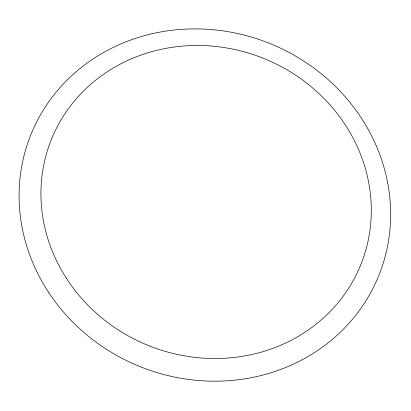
<?xml version="1.0" encoding="UTF-8"?>
<svg xmlns="http://www.w3.org/2000/svg" width="411" height="411" viewBox="0 0 411 411"><rect width="100%" height="100%" fill="white"/><g stroke="black" fill="none" stroke-linecap="round" stroke-linejoin="round"><path stroke-width="0.62" d="M48.873 292.75A187.688 174.11 22.4 0 0 370.239 293.475A187.688 174.11 22.4 0 0 195.477 28.888A187.688 174.11 22.4 0 0 48.873 292.75M66.556 278.545A166.902 154.695 22.4 0 0 352.427 281.967A166.902 154.695 22.4 0 0 199.366 45.487A166.902 154.695 22.4 0 0 66.556 278.545"/></g></svg>
